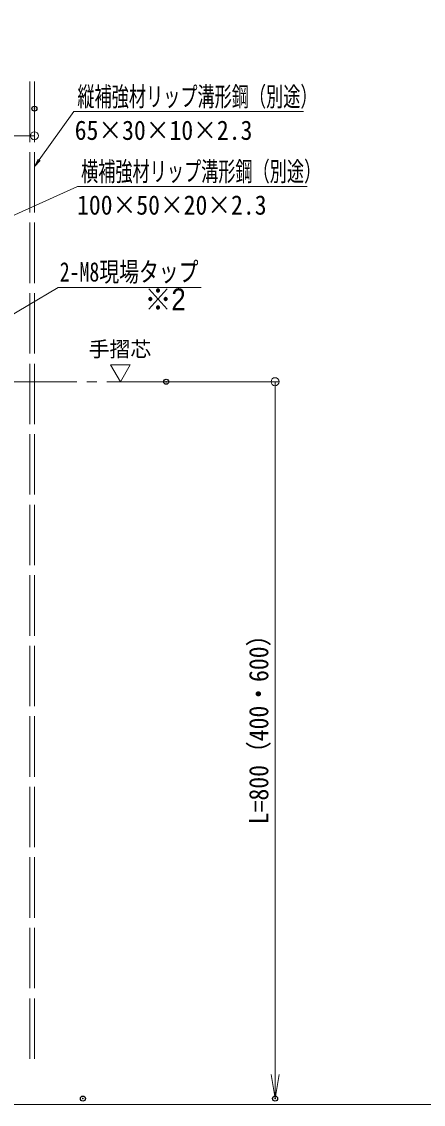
# Model space of a CAD drawing. Units: millimetres, scale not verified. Extents: x -802 to 801, y -553 to 555.
# Drawn here: x -428 to -228, y -553 to -16 of the extents above; entities that cross this region are included whole.
import ezdxf
from ezdxf.enums import TextEntityAlignment as Align

# ---------------------------------------------------------------- set-up
doc = ezdxf.new("R2010")
doc.units = ezdxf.units.MM
doc.header["$LTSCALE"] = 5
doc.header["$PDMODE"] = 32
doc.header["$PDSIZE"] = 2.5
doc.linetypes.add('LONG_CHAIN', pattern=[21, 18, -1, 1, -1])
doc.linetypes.add('LONG_DASHED1', pattern=[7, 6, -1])
for name, color, linetype in [('0-0_08文字', 1, 'Continuous'), ('0-6_moji', 2, 'Continuous'), ('0-C_DEFPOINTS', 1, 'Continuous')]:
    doc.layers.add(name, color=color, linetype=linetype)
for name, color, linetype, lineweight in [('0-1_zumenwaku', 6, 'Continuous', 9), ('0-2_10ユーザー', 4, 'Continuous', 9), ('0-9_shade', 6, 'LONG_DASHED1', 9), ('0-A_6文字', 1, 'Continuous', 9), ('0-B_0', 4, 'Continuous', 9), ('0-F_中心線', 1, 'LONG_CHAIN', 9)]:
    doc.layers.add(name, color=color, linetype=linetype, lineweight=lineweight)
doc.styles.add('ＭＳ ゴシック', font='')
doc.styles.add('ＭＳ Ｐゴシック', font='')
doc.styles.get('ＭＳ ゴシック').set_extended_font_data('MS Gothic')
doc.styles.get('ＭＳ Ｐゴシック').set_extended_font_data('MS PGothic')

# ---------------------------------------------------------------- blocks, each defined once
blk = doc.blocks.new('_OPEN')
at = {"layer": '0-B_0', "color": 1}
blk.add_line((0, 0), (-5, 0), dxfattribs=at)
blk.add_lwpolyline([(-5, 0.833), (0, 0), (-5, -0.833)], dxfattribs=at)
blk = doc.blocks.new('_ORIGIN')
at = {"layer": '0-B_0', "color": 1}
blk.add_line((0, 0), (-5, 0), dxfattribs=at)
blk.add_circle((0, 0), 2.5, dxfattribs=at)
blk = doc.blocks.new('MLeader1')
at = {"layer": '0-A_6文字'}
blk.add_line((-400.408, -60.45), (-287.862, -60.45), dxfattribs=at)
at = {"layer": '0-A_6文字', "color": 2}
blk.add_line((-421.378, -87.616), (-419.043, -84.368), dxfattribs=at)
at = {"layer": '0-A_6文字'}
blk.add_lwpolyline([(-419.043, -84.368), (-401.848, -60.45), (-400.408, -60.45)], dxfattribs=at)
at = {"layer": '0-A_6文字', "color": 2}
blk.add_lwpolyline([(-418.502, -84.758), (-421.378, -87.616), (-419.584, -83.979)], dxfattribs=at)
at = {"layer": '0-A_6文字', "color": 2, "style": 'ＭＳ ゴシック'}
for s, width, p in [('縦補強材リップ溝形鋼（別途）', 0.65, (-400.048, -60.701)), ('65×30×10×2.3', 0.9, (-401.382, -77.368))]:
    blk.add_text(s, height=9.604, dxfattribs=dict(at, width=width)).set_placement(p, align=Align.BOTTOM_LEFT)
blk = doc.blocks.new('MLeader2')
at = {"layer": '0-A_6文字'}
blk.add_line((-398.587, -97.568), (-286.041, -97.568), dxfattribs=at)
at = {"layer": '0-A_6文字', "color": 2}
blk.add_line((-503.719, -144.506), (-500.075, -142.856), dxfattribs=at)
at = {"layer": '0-A_6文字'}
blk.add_lwpolyline([(-500.075, -142.856), (-400.027, -97.568), (-398.587, -97.568)], dxfattribs=at)
at = {"layer": '0-A_6文字', "color": 2}
blk.add_lwpolyline([(-499.8, -143.464), (-503.719, -144.506), (-500.35, -142.249)], dxfattribs=at)
at = {"layer": '0-A_6文字', "color": 2, "style": 'ＭＳ ゴシック'}
for s, width, p in [('横補強材リップ溝形鋼（別途）', 0.65, (-398.227, -97.818)), ('100×50×20×2.3', 0.9, (-400.227, -114.485))]:
    blk.add_text(s, height=9.604, dxfattribs=dict(at, width=width)).set_placement(p, align=Align.BOTTOM_LEFT)
blk = doc.blocks.new('MLeader15')
at = {"layer": '0-A_6文字'}
blk.add_line((-408.168, -147.676), (-338.55, -147.676), dxfattribs=at)
at = {"layer": '0-A_6文字', "color": 2}
blk.add_line((-488.449, -194.506), (-485.01, -192.463), dxfattribs=at)
at = {"layer": '0-A_6文字'}
blk.add_lwpolyline([(-485.01, -192.463), (-409.608, -147.676), (-408.168, -147.676)], dxfattribs=at)
at = {"layer": '0-A_6文字', "color": 2}
blk.add_lwpolyline([(-484.67, -193.036), (-488.449, -194.506), (-485.351, -191.89)], dxfattribs=at)
at = {"layer": '0-A_6文字', "color": 2, "style": 'ＭＳ ゴシック', "width": 0.75}
blk.add_text('2-M8現場タップ', height=9.621, dxfattribs=at).set_placement((-408.808, -147.673), align=Align.BOTTOM_LEFT)

msp = doc.modelspace()

# ---------------------------------------------------------------- linework, layer by layer
at = {"layer": '0-1_zumenwaku'}
msp.add_lwpolyline([(-802.476, -553.159), (797.524, -553.159), (797.524, 554.841), (-802.476, 554.841)], close=True, dxfattribs=at)
at = {"layer": '0-2_10ユーザー'}
msp.add_lwpolyline([(-378.7, -194.506), (-373.841, -186.09), (-383.559, -186.09)], close=True, dxfattribs=at)
at = {"layer": '0-9_shade'}
for p, q in [((-423.678, -45.553), (-423.678, -534.792)), ((-421.378, -45.553), (-421.378, -534.792))]:
    msp.add_line(p, q, dxfattribs=at)
at = {"layer": '0-A_6文字'}
for p, q in [((-421.378, -62.994), (-421.378, -74.424)), ((-425.378, -72.424), (-447.378, -72.424)), ((-351.974, -194.506), (-299.94, -194.506)), ((-301.94, -194.506), (-301.94, -538.324))]:
    msp.add_line(p, q, dxfattribs=at)
msp.add_circle((-301.94, -194.506), 2, dxfattribs=at)
at = {"layer": '0-C_DEFPOINTS'}
for p in [(-421.378, -58.994), (-355.974, -194.506), (-397.297, -550.324), (-301.94, -550.324)]:
    msp.add_point(p, dxfattribs=at)
at = {"layer": '0-F_中心線'}
msp.add_line((-700.408, -194.506), (-349.944, -194.506), dxfattribs=at)

# ---------------------------------------------------------------- block references
at = {"layer": '0-A_6文字'}
for name in ['MLeader1', 'MLeader2', 'MLeader15']:
    msp.add_blockref(name, (0, 0), dxfattribs=at)
at = {"layer": '0-A_6文字', "xscale": 0.8, "yscale": 0.8}
msp.add_blockref('_ORIGIN', (-421.378, -72.424), dxfattribs=at)
at = {"layer": '0-A_6文字', "xscale": 2.4, "yscale": 2.4, "rotation": 270}
msp.add_blockref('_OPEN', (-301.94, -550.324), dxfattribs=at)

# ---------------------------------------------------------------- texts
at = {"layer": '0-0_08文字', "style": 'ＭＳ Ｐゴシック'}
msp.add_text('手摺芯', height=7.588, dxfattribs=at).set_placement((-394.458, -184.396), align=Align.BOTTOM_LEFT)
at = {"layer": '0-6_moji', "style": 'ＭＳ Ｐゴシック', "width": 0.9}
msp.add_text('※2 ', height=10.85, dxfattribs=at).set_placement((-366.7, -162.328), align=Align.BOTTOM_LEFT)
at = {"layer": '0-A_6文字', "color": 2, "style": 'ＭＳ ゴシック', "width": 0.9}
msp.add_text('L=800（400・600）', height=9.604, rotation=90, dxfattribs=at).set_placement((-302.39, -414.142), align=Align.BOTTOM_LEFT)

doc.saveas('drawing.dxf')
